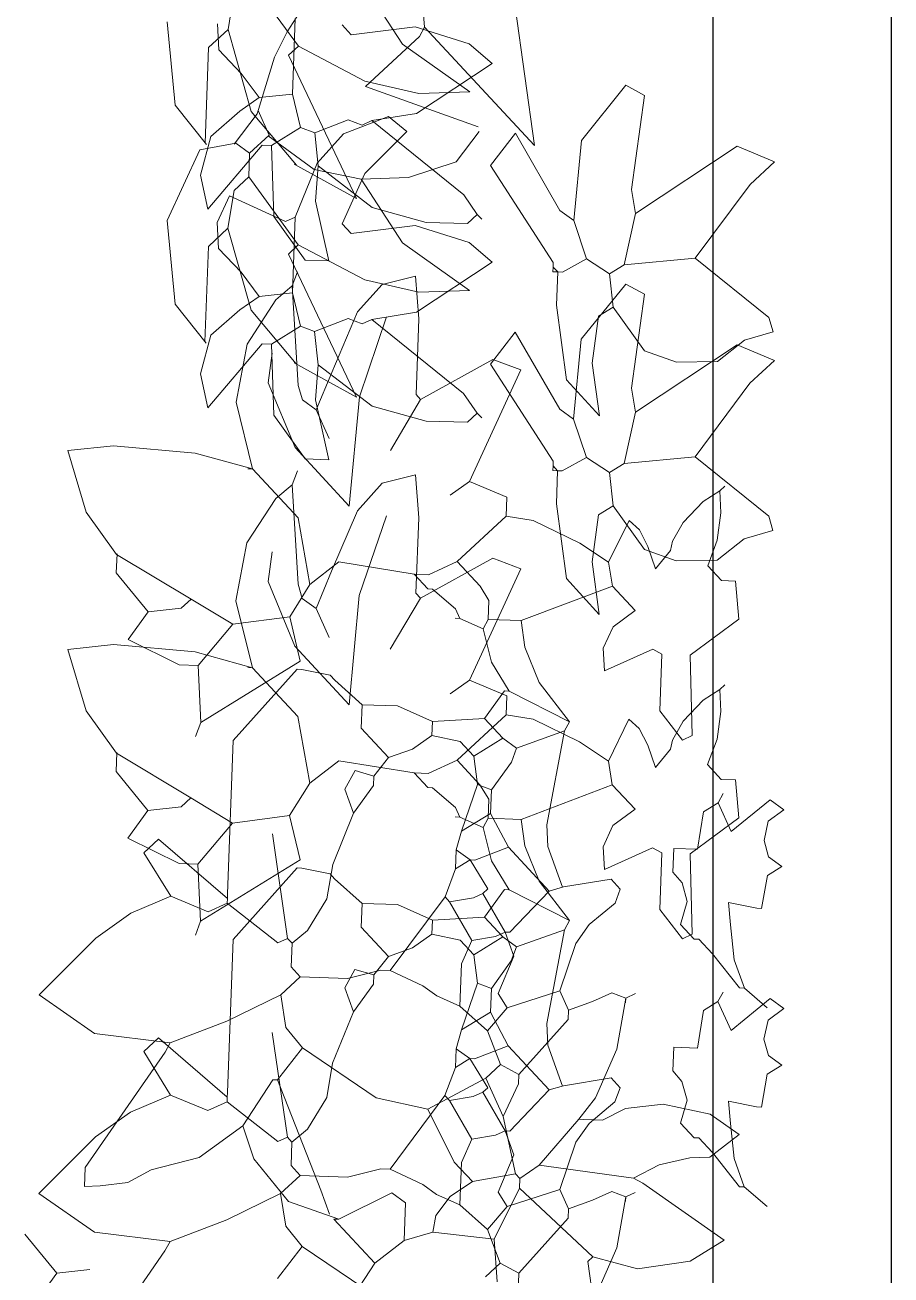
# Model space of a CAD drawing. Header units: millimetres. Extents: x 2667 to 2848, y -1 to 1765.
# Drawn here: x 2814.515 to 2815.001, y 1734.358 to 1735.06 of the extents above; entities that cross this region are included whole.
import ezdxf

# ---------------------------------------------------------------- set-up
doc = ezdxf.new("R2010")
doc.units = ezdxf.units.MM
doc.layers.add('PROIEZIONI', color=145, linetype='Continuous')
doc.layers.add('VERDE_giardino', color=74, linetype='Continuous', lineweight=9)

msp = doc.modelspace()

# ---------------------------------------------------------------- linework, layer by layer
at = {"layer": 'PROIEZIONI'}
for p, q in [((2814.90139, 1744.90356), (2814.90139, 1727.16743)), ((2815.00139, 1744.90356), (2815.00139, 1727.16743)), ((2814.90139, 1736.7425), (2814.90139, 1719.00637)), ((2815.00139, 1736.7425), (2815.00139, 1719.00637))]:
    msp.add_line(p, q, dxfattribs=at)
at = {"layer": 'VERDE_giardino'}
for p, q in [((2814.64108, 1735.08591), (2814.66888, 1735.04774)), ((2814.72725, 1735.04881), (2814.70411, 1735.08465)), ((2814.73784, 1735.08233), (2814.73962, 1735.05838)), ((2814.62942, 1735.05714), (2814.63284, 1735.07824)), ((2814.671, 1735.06884), (2814.66257, 1735.05588)), ((2814.80127, 1734.99207), (2814.79045, 1735.06979)), ((2814.59529, 1735.0614), (2814.5997, 1735.01457)), ((2814.6234, 1735.0603), (2814.62415, 1735.04565)), ((2814.66552, 1735.02084), (2814.66706, 1735.06324)), ((2814.69347, 1735.05963), (2814.69857, 1735.05413)), ((2814.61842, 1735.04693), (2814.62942, 1735.05714)), ((2814.64235, 1735.01107), (2814.62942, 1735.05714)), ((2814.66257, 1735.05588), (2814.65555, 1735.04166)), ((2814.73441, 1735.05869), (2814.69857, 1735.05413)), ((2814.70656, 1735.02508), (2814.73678, 1735.05317)), ((2814.76474, 1735.04907), (2814.73441, 1735.05869)), ((2814.73678, 1735.05317), (2814.73962, 1735.05838)), ((2814.73962, 1735.05838), (2814.80127, 1734.99207)), ((2814.61647, 1734.99341), (2814.61842, 1735.04693)), ((2814.62415, 1735.04565), (2814.63676, 1735.0325)), ((2814.66888, 1735.04774), (2814.66338, 1735.04263)), ((2814.66888, 1735.04774), (2814.70612, 1735.02819)), ((2814.76498, 1735.02216), (2814.72725, 1735.04881)), ((2814.7776, 1735.03799), (2814.76474, 1735.04907)), ((2814.65555, 1735.04166), (2814.64571, 1735.00985)), ((2814.66338, 1735.04263), (2814.70148, 1734.96234)), ((2814.63676, 1735.0325), (2814.64687, 1735.01887)), ((2814.73519, 1735.00992), (2814.7776, 1735.03798)), ((2814.70612, 1735.02819), (2814.73643, 1735.02125)), ((2814.76972, 1735.00242), (2814.70656, 1735.02508)), ((2814.82765, 1734.99484), (2814.85266, 1735.02578)), ((2814.85266, 1735.02578), (2814.86307, 1735.0201)), ((2814.64687, 1735.01887), (2814.63598, 1735.01131)), ((2814.64687, 1735.01887), (2814.66552, 1735.02084)), ((2814.66552, 1735.02084), (2814.67014, 1735.0021)), ((2814.73643, 1735.02125), (2814.76498, 1735.02216)), ((2814.86307, 1735.0201), (2814.85584, 1734.96728)), ((2814.5997, 1735.01457), (2814.61723, 1734.99254)), ((2814.63598, 1735.01131), (2814.61982, 1734.99706)), ((2814.66773, 1734.98097), (2814.64235, 1735.01107)), ((2814.64625, 1735.01159), (2814.65249, 1734.99786)), ((2814.64571, 1735.00985), (2814.63283, 1734.99277)), ((2814.678, 1734.99915), (2814.69684, 1735.00643)), ((2814.71949, 1735.00821), (2814.69411, 1734.99862)), ((2814.69684, 1735.00643), (2814.70469, 1735.00349)), ((2814.70469, 1735.00349), (2814.71009, 1735.00595)), ((2814.71009, 1735.00595), (2814.73519, 1735.00992)), ((2814.71009, 1735.00595), (2814.76165, 1734.96426)), ((2814.7298, 1734.99987), (2814.71949, 1735.00821)), ((2814.61982, 1734.99706), (2814.61393, 1734.97534)), ((2814.65249, 1734.99786), (2814.64151, 1734.98764)), ((2814.67776, 1734.97846), (2814.65189, 1734.99744)), ((2814.65386, 1734.99207), (2814.67014, 1735.0021)), ((2814.67014, 1735.0021), (2814.678, 1734.99915)), ((2814.678, 1734.99915), (2814.67997, 1734.98051)), ((2814.69411, 1734.99862), (2814.67946, 1734.98209)), ((2814.70606, 1734.97625), (2814.7298, 1734.99987)), ((2814.75738, 1734.98287), (2814.77022, 1734.9999)), ((2814.77672, 1734.98078), (2814.79064, 1734.99885)), ((2814.79064, 1734.99885), (2814.8156, 1734.95548)), ((2814.61357, 1734.98952), (2814.59524, 1734.94989)), ((2814.61357, 1734.98952), (2814.63375, 1734.99324)), ((2814.61805, 1734.95623), (2814.64855, 1734.99227)), ((2814.63375, 1734.99324), (2814.64151, 1734.98764)), ((2814.64855, 1734.99227), (2814.65386, 1734.99207)), ((2814.65386, 1734.99207), (2814.65505, 1734.95222)), ((2814.82336, 1734.94989), (2814.82765, 1734.99484)), ((2814.858, 1734.95393), (2814.91511, 1734.99166)), ((2814.91511, 1734.99166), (2814.93602, 1734.98293)), ((2814.64103, 1734.9744), (2814.64151, 1734.98764)), ((2814.67946, 1734.98209), (2814.66701, 1734.95174)), ((2814.73057, 1734.97412), (2814.75738, 1734.98287)), ((2814.92229, 1734.97017), (2814.93602, 1734.98293)), ((2814.61393, 1734.97534), (2814.61805, 1734.95623)), ((2814.66646, 1734.98149), (2814.70148, 1734.96234)), ((2814.70406, 1734.97315), (2814.67776, 1734.97846)), ((2814.67997, 1734.98051), (2814.6785, 1734.9608)), ((2814.67997, 1734.98051), (2814.71029, 1734.95721)), ((2814.69342, 1734.94812), (2814.70606, 1734.97625)), ((2814.77672, 1734.98078), (2814.81189, 1734.92643)), ((2814.63278, 1734.96674), (2814.64103, 1734.9744)), ((2814.64103, 1734.9744), (2814.66883, 1734.93623)), ((2814.70406, 1734.97315), (2814.73057, 1734.97412)), ((2814.7272, 1734.9373), (2814.70406, 1734.97315)), ((2814.89159, 1734.92882), (2814.92229, 1734.97017)), ((2814.6303, 1734.96369), (2814.62335, 1734.94879)), ((2814.62936, 1734.94563), (2814.63278, 1734.96674)), ((2814.6303, 1734.96369), (2814.66162, 1734.94928)), ((2814.76165, 1734.96426), (2814.76921, 1734.95337)), ((2814.85584, 1734.96728), (2814.858, 1734.95393)), ((2814.6785, 1734.9608), (2814.68599, 1734.92721)), ((2814.71029, 1734.95721), (2814.74062, 1734.94879)), ((2814.8156, 1734.95548), (2814.82336, 1734.94989)), ((2814.85164, 1734.92498), (2814.858, 1734.95393)), ((2814.59524, 1734.94989), (2814.59965, 1734.90306)), ((2814.62335, 1734.94879), (2814.6241, 1734.93414)), ((2814.65505, 1734.95222), (2814.67274, 1734.92769)), ((2814.66162, 1734.94928), (2814.66701, 1734.95174)), ((2814.66547, 1734.90933), (2814.66701, 1734.95174)), ((2814.69342, 1734.94812), (2814.69852, 1734.94263)), ((2814.73436, 1734.94719), (2814.69852, 1734.94263)), ((2814.76469, 1734.93756), (2814.73436, 1734.94719)), ((2814.74062, 1734.94879), (2814.76372, 1734.94826)), ((2814.76372, 1734.94826), (2814.76921, 1734.95337)), ((2814.76921, 1734.95337), (2814.77176, 1734.95063)), ((2814.82336, 1734.94989), (2814.83054, 1734.9284)), ((2814.61837, 1734.93542), (2814.62936, 1734.94563)), ((2814.6423, 1734.89956), (2814.62936, 1734.94563)), ((2814.61642, 1734.8819), (2814.61837, 1734.93542)), ((2814.6241, 1734.93414), (2814.6367, 1734.92099)), ((2814.66883, 1734.93623), (2814.66333, 1734.93112)), ((2814.66883, 1734.93623), (2814.70607, 1734.91668)), ((2814.76493, 1734.91065), (2814.7272, 1734.9373)), ((2814.77755, 1734.92648), (2814.76469, 1734.93756)), ((2814.66333, 1734.93112), (2814.70143, 1734.85083)), ((2814.67274, 1734.92769), (2814.68599, 1734.92721)), ((2814.73514, 1734.89841), (2814.77755, 1734.92648)), ((2814.81179, 1734.92377), (2814.81189, 1734.92643)), ((2814.817, 1734.92093), (2814.83054, 1734.9284)), ((2814.83054, 1734.9284), (2814.8435, 1734.91996)), ((2814.85164, 1734.92498), (2814.89159, 1734.92882)), ((2814.89159, 1734.92882), (2814.93284, 1734.89548)), ((2814.6367, 1734.92099), (2814.64682, 1734.90736)), ((2814.66545, 1734.91318), (2814.66839, 1734.92103)), ((2814.81169, 1734.92112), (2814.81179, 1734.92377)), ((2814.81169, 1734.92112), (2814.81435, 1734.92103)), ((2814.81179, 1734.92377), (2814.81435, 1734.92103)), ((2814.81435, 1734.92103), (2814.81367, 1734.90248)), ((2814.81435, 1734.92103), (2814.817, 1734.92093)), ((2814.8435, 1734.91996), (2814.85164, 1734.92498)), ((2814.8435, 1734.91996), (2814.84548, 1734.90132)), ((2814.65628, 1734.90548), (2814.66545, 1734.91318)), ((2814.66545, 1734.91318), (2814.66873, 1734.85733)), ((2814.70207, 1734.89858), (2814.7159, 1734.914)), ((2814.70607, 1734.91668), (2814.73638, 1734.90974)), ((2814.73465, 1734.91862), (2814.7159, 1734.914)), ((2814.73643, 1734.89467), (2814.73465, 1734.91862)), ((2814.8276, 1734.88334), (2814.85261, 1734.91427)), ((2814.85261, 1734.91427), (2814.86302, 1734.90859)), ((2814.64682, 1734.90736), (2814.63593, 1734.8998)), ((2814.64004, 1734.88048), (2814.65628, 1734.90548)), ((2814.64682, 1734.90736), (2814.66547, 1734.90933)), ((2814.66547, 1734.90933), (2814.67009, 1734.89059)), ((2814.73638, 1734.90974), (2814.76493, 1734.91065)), ((2814.86302, 1734.90859), (2814.85579, 1734.85577)), ((2814.59965, 1734.90306), (2814.61718, 1734.88103)), ((2814.63593, 1734.8998), (2814.61977, 1734.88556)), ((2814.66768, 1734.86947), (2814.6423, 1734.89956)), ((2814.68756, 1734.86461), (2814.70207, 1734.89858)), ((2814.71004, 1734.89444), (2814.73514, 1734.89841)), ((2814.81932, 1734.86054), (2814.81367, 1734.90248)), ((2814.83733, 1734.8963), (2814.84548, 1734.90132)), ((2814.84548, 1734.90132), (2814.86315, 1734.87679)), ((2814.67795, 1734.88765), (2814.69679, 1734.89492)), ((2814.69679, 1734.89492), (2814.70464, 1734.89198)), ((2814.71827, 1734.89578), (2814.70307, 1734.85099)), ((2814.70464, 1734.89198), (2814.71004, 1734.89444)), ((2814.71004, 1734.89444), (2814.7616, 1734.85275)), ((2814.73488, 1734.85227), (2814.73643, 1734.89467)), ((2814.83371, 1734.8699), (2814.83733, 1734.8963)), ((2814.93284, 1734.89548), (2814.93519, 1734.88743)), ((2814.61977, 1734.88556), (2814.61388, 1734.86384)), ((2814.6538, 1734.88057), (2814.67009, 1734.89059)), ((2814.67009, 1734.89059), (2814.67795, 1734.88765)), ((2814.67795, 1734.88765), (2814.67992, 1734.869)), ((2814.77667, 1734.86927), (2814.79059, 1734.88734)), ((2814.79059, 1734.88734), (2814.81555, 1734.84397)), ((2814.9191, 1734.88271), (2814.93519, 1734.88743)), ((2814.618, 1734.84472), (2814.6485, 1734.88076)), ((2814.63388, 1734.84799), (2814.64004, 1734.88048)), ((2814.6485, 1734.88076), (2814.6538, 1734.88057)), ((2814.6538, 1734.88057), (2814.655, 1734.84072)), ((2814.82331, 1734.83838), (2814.8276, 1734.88334)), ((2814.85795, 1734.84242), (2814.91506, 1734.88015)), ((2814.86315, 1734.87679), (2814.88097, 1734.87048)), ((2814.90396, 1734.87086), (2814.9191, 1734.88271)), ((2814.91506, 1734.88015), (2814.93597, 1734.87143)), ((2814.65189, 1734.85879), (2814.65419, 1734.87544)), ((2814.66641, 1734.86998), (2814.70143, 1734.85083)), ((2814.73743, 1734.84953), (2814.77806, 1734.87193)), ((2814.79376, 1734.86605), (2814.77806, 1734.87193)), ((2814.83371, 1734.8699), (2814.83774, 1734.84037)), ((2814.88097, 1734.87048), (2814.90396, 1734.87086)), ((2814.92224, 1734.85866), (2814.93597, 1734.87143)), ((2814.61388, 1734.86384), (2814.618, 1734.84472)), ((2814.67992, 1734.869), (2814.67845, 1734.8493)), ((2814.67884, 1734.8437), (2814.68756, 1734.86461)), ((2814.67992, 1734.869), (2814.71024, 1734.8457)), ((2814.76495, 1734.80341), (2814.79376, 1734.86605)), ((2814.77667, 1734.86927), (2814.81184, 1734.81492)), ((2814.66697, 1734.82261), (2814.65189, 1734.85879)), ((2814.66873, 1734.85733), (2814.67108, 1734.84929)), ((2814.83774, 1734.84037), (2814.81932, 1734.86054)), ((2814.85579, 1734.85577), (2814.85795, 1734.84242)), ((2814.89154, 1734.81732), (2814.92224, 1734.85866)), ((2814.67108, 1734.84929), (2814.67884, 1734.8437)), ((2814.67845, 1734.8493), (2814.68594, 1734.8157)), ((2814.70307, 1734.85099), (2814.69744, 1734.78965)), ((2814.73743, 1734.84953), (2814.72047, 1734.82095)), ((2814.73743, 1734.84953), (2814.73488, 1734.85227)), ((2814.7616, 1734.85275), (2814.76916, 1734.84187)), ((2814.63388, 1734.84799), (2814.64314, 1734.8105)), ((2814.67884, 1734.8437), (2814.68621, 1734.82751)), ((2814.71024, 1734.8457), (2814.74057, 1734.83728)), ((2814.76367, 1734.83676), (2814.76916, 1734.84187)), ((2814.76916, 1734.84187), (2814.77171, 1734.83912)), ((2814.81555, 1734.84397), (2814.82331, 1734.83838)), ((2814.85159, 1734.81347), (2814.85795, 1734.84242)), ((2814.655, 1734.84072), (2814.67269, 1734.81619)), ((2814.74057, 1734.83728), (2814.76367, 1734.83676)), ((2814.82331, 1734.83838), (2814.83049, 1734.81689)), ((2814.53957, 1734.82077), (2814.5652, 1734.82349)), ((2814.5498, 1734.78628), (2814.53957, 1734.82077)), ((2814.5652, 1734.82349), (2814.61101, 1734.81939)), ((2814.69744, 1734.78965), (2814.66697, 1734.82261)), ((2814.61101, 1734.81939), (2814.64314, 1734.8105)), ((2814.67269, 1734.81619), (2814.68594, 1734.8157)), ((2814.81174, 1734.81226), (2814.81184, 1734.81492)), ((2814.81695, 1734.80942), (2814.83049, 1734.81689)), ((2814.83049, 1734.81689), (2814.84345, 1734.80846)), ((2814.85159, 1734.81347), (2814.89154, 1734.81732)), ((2814.89154, 1734.81732), (2814.93279, 1734.78397)), ((2814.64314, 1734.8105), (2814.64048, 1734.81059)), ((2814.64314, 1734.8105), (2814.66867, 1734.78303)), ((2814.6654, 1734.80167), (2814.66834, 1734.80953)), ((2814.7346, 1734.80711), (2814.71585, 1734.80249)), ((2814.73638, 1734.78316), (2814.7346, 1734.80711)), ((2814.81164, 1734.80962), (2814.81174, 1734.81226)), ((2814.81164, 1734.80962), (2814.8143, 1734.80952)), ((2814.81174, 1734.81226), (2814.8143, 1734.80952)), ((2814.8143, 1734.80952), (2814.81362, 1734.79097)), ((2814.8143, 1734.80952), (2814.81695, 1734.80942)), ((2814.84345, 1734.80846), (2814.85159, 1734.81347)), ((2814.84345, 1734.80846), (2814.84542, 1734.78981)), ((2814.65622, 1734.79397), (2814.6654, 1734.80167)), ((2814.6654, 1734.80167), (2814.66868, 1734.74583)), ((2814.70202, 1734.78708), (2814.71585, 1734.80249)), ((2814.76495, 1734.80341), (2814.75406, 1734.79584)), ((2814.76495, 1734.80341), (2814.78586, 1734.79468)), ((2814.90541, 1734.79829), (2814.90815, 1734.80084)), ((2814.63999, 1734.76897), (2814.65622, 1734.79397)), ((2814.78586, 1734.79468), (2814.78548, 1734.78409)), ((2814.90541, 1734.79829), (2814.89599, 1734.79218)), ((2814.90597, 1734.78597), (2814.90541, 1734.79829)), ((2814.56681, 1734.7625), (2814.5498, 1734.78628)), ((2814.68751, 1734.7531), (2814.70202, 1734.78708)), ((2814.81927, 1734.74903), (2814.81362, 1734.79097)), ((2814.83728, 1734.7848), (2814.84542, 1734.78981)), ((2814.84542, 1734.78981), (2814.8631, 1734.76528)), ((2814.89599, 1734.79218), (2814.88483, 1734.7804)), ((2814.90387, 1734.77045), (2814.90597, 1734.78597)), ((2814.66867, 1734.78303), (2814.67527, 1734.74564)), ((2814.71822, 1734.78427), (2814.70302, 1734.73948)), ((2814.73483, 1734.74076), (2814.73638, 1734.78316)), ((2814.758, 1734.75854), (2814.78548, 1734.78409)), ((2814.80062, 1734.78152), (2814.78548, 1734.78409)), ((2814.82671, 1734.76887), (2814.80062, 1734.78152)), ((2814.83366, 1734.75839), (2814.83728, 1734.7848)), ((2814.84291, 1734.75811), (2814.85438, 1734.78158)), ((2814.86018, 1734.77643), (2814.85438, 1734.78158)), ((2814.88483, 1734.7804), (2814.87883, 1734.7699)), ((2814.93279, 1734.78397), (2814.93514, 1734.77592)), ((2814.86494, 1734.76699), (2814.86018, 1734.77643)), ((2814.91905, 1734.77121), (2814.93514, 1734.77592)), ((2814.63383, 1734.73648), (2814.63999, 1734.76897)), ((2814.84291, 1734.75811), (2814.82671, 1734.76887)), ((2814.8631, 1734.76528), (2814.88092, 1734.75897)), ((2814.86931, 1734.75449), (2814.86494, 1734.76699)), ((2814.87765, 1734.76481), (2814.86931, 1734.75449)), ((2814.87883, 1734.7699), (2814.87765, 1734.76481)), ((2814.89856, 1734.75608), (2814.90387, 1734.77045)), ((2814.90391, 1734.75935), (2814.91905, 1734.77121)), ((2814.5667, 1734.75225), (2814.56709, 1734.76285)), ((2814.60863, 1734.73745), (2814.56681, 1734.7625)), ((2814.65184, 1734.74728), (2814.65414, 1734.76393)), ((2814.67527, 1734.74564), (2814.69165, 1734.75831)), ((2814.73386, 1734.75146), (2814.69165, 1734.75831)), ((2814.73738, 1734.73802), (2814.77801, 1734.76042)), ((2814.74181, 1734.75117), (2814.758, 1734.75854)), ((2814.758, 1734.75854), (2814.77077, 1734.74482)), ((2814.79371, 1734.75454), (2814.77801, 1734.76042)), ((2814.83366, 1734.75839), (2814.83769, 1734.72886)), ((2814.84291, 1734.75811), (2814.84507, 1734.74476)), ((2814.88092, 1734.75897), (2814.90391, 1734.75935)), ((2814.58449, 1734.73037), (2814.5667, 1734.75225)), ((2814.67879, 1734.73219), (2814.68751, 1734.7531)), ((2814.73386, 1734.75146), (2814.74152, 1734.74322)), ((2814.73386, 1734.75146), (2814.74181, 1734.75117)), ((2814.7649, 1734.6919), (2814.79371, 1734.75454)), ((2814.90622, 1734.74784), (2814.89856, 1734.75608)), ((2814.66692, 1734.7111), (2814.65184, 1734.74728)), ((2814.67527, 1734.74564), (2814.66399, 1734.72747)), ((2814.66868, 1734.74583), (2814.67103, 1734.73778)), ((2814.77077, 1734.74482), (2814.77579, 1734.73667)), ((2814.79395, 1734.72539), (2814.84507, 1734.74476)), ((2814.83769, 1734.72886), (2814.81927, 1734.74903)), ((2814.84507, 1734.74476), (2814.85784, 1734.73102)), ((2814.91417, 1734.74755), (2814.90622, 1734.74784)), ((2814.91417, 1734.74755), (2814.91605, 1734.72625)), ((2814.60313, 1734.73234), (2814.60863, 1734.73745)), ((2814.60863, 1734.73745), (2814.632, 1734.72333)), ((2814.63383, 1734.73648), (2814.64309, 1734.69899)), ((2814.67103, 1734.73778), (2814.67879, 1734.73219)), ((2814.70302, 1734.73948), (2814.69739, 1734.67814)), ((2814.73738, 1734.73802), (2814.72042, 1734.70944)), ((2814.73738, 1734.73802), (2814.73483, 1734.74076)), ((2814.74152, 1734.74322), (2814.74418, 1734.74313)), ((2814.74418, 1734.74313), (2814.75704, 1734.73205)), ((2814.77579, 1734.73667), (2814.7754, 1734.72607)), ((2814.58449, 1734.73037), (2814.5733, 1734.71486)), ((2814.58449, 1734.73037), (2814.60313, 1734.73234)), ((2814.67879, 1734.73219), (2814.68616, 1734.716)), ((2814.75704, 1734.73205), (2814.7595, 1734.72665)), ((2814.85784, 1734.73102), (2814.84542, 1734.72189)), ((2814.61257, 1734.70015), (2814.632, 1734.72333)), ((2814.632, 1734.72333), (2814.66399, 1734.72747)), ((2814.66399, 1734.72747), (2814.66982, 1734.70257)), ((2814.75684, 1734.72674), (2814.7595, 1734.72665)), ((2814.7595, 1734.72665), (2814.77255, 1734.72087)), ((2814.77255, 1734.72087), (2814.7754, 1734.72607)), ((2814.7754, 1734.72607), (2814.79395, 1734.72539)), ((2814.79599, 1734.71053), (2814.79395, 1734.72539)), ((2814.91605, 1734.72625), (2814.88878, 1734.70601)), ((2814.77255, 1734.72087), (2814.77718, 1734.70212)), ((2814.84542, 1734.72189), (2814.83988, 1734.7099)), ((2814.53952, 1734.70926), (2814.56515, 1734.71198)), ((2814.54975, 1734.67477), (2814.53952, 1734.70926)), ((2814.56515, 1734.71198), (2814.61096, 1734.70788)), ((2814.5733, 1734.71486), (2814.60197, 1734.70054)), ((2814.69739, 1734.67814), (2814.66692, 1734.7111)), ((2814.80395, 1734.69074), (2814.79599, 1734.71053)), ((2814.83988, 1734.7099), (2814.84069, 1734.69715)), ((2814.84069, 1734.69715), (2814.86767, 1734.70944)), ((2814.86767, 1734.70944), (2814.87288, 1734.70659)), ((2814.61096, 1734.70788), (2814.64309, 1734.69899)), ((2814.61407, 1734.66825), (2814.66982, 1734.70257)), ((2814.77718, 1734.70212), (2814.7872, 1734.68583)), ((2814.87288, 1734.70659), (2814.87172, 1734.67479)), ((2814.88878, 1734.70601), (2814.88978, 1734.66087)), ((2814.60197, 1734.70054), (2814.61257, 1734.70015)), ((2814.61257, 1734.70015), (2814.61407, 1734.66825)), ((2814.66823, 1734.69813), (2814.63227, 1734.65804)), ((2814.64309, 1734.69899), (2814.64043, 1734.69909)), ((2814.64309, 1734.69899), (2814.66862, 1734.67153)), ((2814.67088, 1734.69803), (2814.66823, 1734.69813)), ((2814.67088, 1734.69803), (2814.68669, 1734.6948)), ((2814.68669, 1734.6948), (2814.68924, 1734.69206)), ((2814.68924, 1734.69206), (2814.70466, 1734.67823)), ((2814.7649, 1734.6919), (2814.75401, 1734.68434)), ((2814.7649, 1734.6919), (2814.78581, 1734.68318)), ((2814.82108, 1734.66867), (2814.80395, 1734.69074)), ((2814.90536, 1734.68678), (2814.9081, 1734.68933)), ((2814.77337, 1734.67041), (2814.78455, 1734.68593)), ((2814.78455, 1734.68593), (2814.7872, 1734.68583)), ((2814.78581, 1734.68318), (2814.78542, 1734.67258)), ((2814.7872, 1734.68583), (2814.82108, 1734.66867)), ((2814.89594, 1734.68068), (2814.88478, 1734.6689)), ((2814.90536, 1734.68678), (2814.89594, 1734.68068)), ((2814.90592, 1734.67446), (2814.90536, 1734.68678)), ((2814.56676, 1734.651), (2814.54975, 1734.67477)), ((2814.70466, 1734.67823), (2814.70417, 1734.66497)), ((2814.70466, 1734.67823), (2814.72457, 1734.67754)), ((2814.72457, 1734.67754), (2814.74412, 1734.66883)), ((2814.87172, 1734.67479), (2814.88439, 1734.6584)), ((2814.90382, 1734.65894), (2814.90592, 1734.67446)), ((2814.61407, 1734.66825), (2814.61112, 1734.6604)), ((2814.66862, 1734.67153), (2814.67522, 1734.63413)), ((2814.74383, 1734.66088), (2814.74412, 1734.66883)), ((2814.74412, 1734.66883), (2814.77337, 1734.67041)), ((2814.75795, 1734.64704), (2814.78542, 1734.67258)), ((2814.77337, 1734.67041), (2814.78358, 1734.65943)), ((2814.80056, 1734.67002), (2814.78542, 1734.67258)), ((2814.82666, 1734.65737), (2814.80056, 1734.67002)), ((2814.81823, 1734.66347), (2814.82108, 1734.66867)), ((2814.84286, 1734.6466), (2814.85432, 1734.67007)), ((2814.86013, 1734.66492), (2814.85432, 1734.67007)), ((2814.88478, 1734.6689), (2814.87878, 1734.65839)), ((2814.70417, 1734.66497), (2814.7195, 1734.64849)), ((2814.73294, 1734.65331), (2814.74383, 1734.66088)), ((2814.74383, 1734.66088), (2814.75964, 1734.65765)), ((2814.7673, 1734.64941), (2814.78358, 1734.65943)), ((2814.78358, 1734.65943), (2814.79134, 1734.65383)), ((2814.79134, 1734.65383), (2814.81823, 1734.66347)), ((2814.81823, 1734.66347), (2814.80835, 1734.61076)), ((2814.86489, 1734.65549), (2814.86013, 1734.66492)), ((2814.88439, 1734.6584), (2814.88978, 1734.66087)), ((2814.63227, 1734.65804), (2814.62914, 1734.57217)), ((2814.7195, 1734.64849), (2814.73294, 1734.65331)), ((2814.75964, 1734.65765), (2814.7673, 1734.64941)), ((2814.7884, 1734.64598), (2814.79134, 1734.65383)), ((2814.84286, 1734.6466), (2814.82666, 1734.65737)), ((2814.86926, 1734.64298), (2814.86489, 1734.65549)), ((2814.8776, 1734.6533), (2814.86926, 1734.64298)), ((2814.87878, 1734.65839), (2814.8776, 1734.6533)), ((2814.89851, 1734.64457), (2814.90382, 1734.65894)), ((2814.56665, 1734.64074), (2814.56704, 1734.65134)), ((2814.60858, 1734.62595), (2814.56676, 1734.651)), ((2814.67522, 1734.63413), (2814.6916, 1734.6468)), ((2814.73381, 1734.63996), (2814.6916, 1734.6468)), ((2814.71116, 1734.63818), (2814.7195, 1734.64849)), ((2814.74176, 1734.63967), (2814.75795, 1734.64704)), ((2814.75795, 1734.64704), (2814.77072, 1734.63331)), ((2814.7673, 1734.64941), (2814.76936, 1734.63341)), ((2814.77722, 1734.63047), (2814.7884, 1734.64598)), ((2814.84286, 1734.6466), (2814.84502, 1734.63325)), ((2814.58444, 1734.61886), (2814.56665, 1734.64074)), ((2814.69497, 1734.63081), (2814.70066, 1734.64122)), ((2814.70066, 1734.64122), (2814.71116, 1734.63818)), ((2814.73381, 1734.63996), (2814.74147, 1734.63172)), ((2814.73381, 1734.63996), (2814.74176, 1734.63967)), ((2814.90617, 1734.63633), (2814.89851, 1734.64457)), ((2814.67522, 1734.63413), (2814.66394, 1734.61597)), ((2814.69979, 1734.61736), (2814.71097, 1734.63288)), ((2814.71097, 1734.63288), (2814.71116, 1734.63818)), ((2814.74147, 1734.63172), (2814.74413, 1734.63162)), ((2814.74413, 1734.63162), (2814.75699, 1734.62054)), ((2814.76045, 1734.60719), (2814.76936, 1734.63341)), ((2814.76936, 1734.63341), (2814.77722, 1734.63047)), ((2814.77072, 1734.63331), (2814.77574, 1734.62517)), ((2814.7939, 1734.61388), (2814.84502, 1734.63325)), ((2814.84502, 1734.63325), (2814.85779, 1734.61952)), ((2814.91412, 1734.63604), (2814.90617, 1734.63633)), ((2814.91412, 1734.63604), (2814.916, 1734.61474)), ((2814.60308, 1734.62084), (2814.60858, 1734.62595)), ((2814.60858, 1734.62595), (2814.63195, 1734.61182)), ((2814.69979, 1734.61736), (2814.69497, 1734.63081)), ((2814.77574, 1734.62517), (2814.77535, 1734.61456)), ((2814.77674, 1734.61722), (2814.77722, 1734.63047)), ((2814.90718, 1734.62839), (2814.90433, 1734.62318)), ((2814.9117, 1734.60699), (2814.93358, 1734.62477)), ((2814.93358, 1734.62477), (2814.94134, 1734.61918)), ((2814.58444, 1734.61886), (2814.57325, 1734.60335)), ((2814.58444, 1734.61886), (2814.60308, 1734.62084)), ((2814.68812, 1734.5886), (2814.69979, 1734.61736)), ((2814.75699, 1734.62054), (2814.75945, 1734.61514)), ((2814.76045, 1734.60719), (2814.77674, 1734.61722)), ((2814.77674, 1734.61722), (2814.78667, 1734.59828)), ((2814.85779, 1734.61952), (2814.84537, 1734.61038)), ((2814.89277, 1734.59707), (2814.89619, 1734.61817)), ((2814.89619, 1734.61817), (2814.90433, 1734.62318)), ((2814.90433, 1734.62318), (2814.9117, 1734.60699)), ((2814.93244, 1734.61279), (2814.94134, 1734.61918)), ((2814.61252, 1734.58865), (2814.63195, 1734.61182)), ((2814.63195, 1734.61182), (2814.66394, 1734.61597)), ((2814.66394, 1734.61597), (2814.66977, 1734.59107)), ((2814.75679, 1734.61524), (2814.75945, 1734.61514)), ((2814.75945, 1734.61514), (2814.7725, 1734.60936)), ((2814.7725, 1734.60936), (2814.77535, 1734.61456)), ((2814.77535, 1734.61456), (2814.7939, 1734.61388)), ((2814.79594, 1734.59902), (2814.7939, 1734.61388)), ((2814.80835, 1734.61076), (2814.80892, 1734.5987)), ((2814.84537, 1734.61038), (2814.83983, 1734.59839)), ((2814.916, 1734.61474), (2814.88873, 1734.59451)), ((2814.93015, 1734.60199), (2814.93244, 1734.61279)), ((2814.57325, 1734.60335), (2814.60192, 1734.58903)), ((2814.66272, 1734.54706), (2814.65425, 1734.60576)), ((2814.75741, 1734.59669), (2814.76045, 1734.60719)), ((2814.7725, 1734.60936), (2814.77713, 1734.59061)), ((2814.58221, 1734.59511), (2814.59045, 1734.60277)), ((2814.59045, 1734.60277), (2814.62904, 1734.56952)), ((2814.75703, 1734.58609), (2814.75741, 1734.59669)), ((2814.75741, 1734.59669), (2814.76517, 1734.5911)), ((2814.76782, 1734.591), (2814.78667, 1734.59828)), ((2814.78667, 1734.59828), (2814.80965, 1734.57356)), ((2814.8039, 1734.57923), (2814.79594, 1734.59902)), ((2814.80892, 1734.5987), (2814.81711, 1734.57574)), ((2814.83983, 1734.59839), (2814.84064, 1734.58565)), ((2814.84064, 1734.58565), (2814.86762, 1734.59793)), ((2814.86762, 1734.59793), (2814.87283, 1734.59508)), ((2814.87903, 1734.5843), (2814.87951, 1734.59755)), ((2814.87951, 1734.59755), (2814.89277, 1734.59707)), ((2814.93266, 1734.59283), (2814.93015, 1734.60199)), ((2814.59724, 1734.57068), (2814.58221, 1734.59511)), ((2814.61402, 1734.55675), (2814.66977, 1734.59107)), ((2814.75703, 1734.58609), (2814.76517, 1734.5911)), ((2814.76517, 1734.5911), (2814.77519, 1734.57481)), ((2814.76517, 1734.5911), (2814.76782, 1734.591)), ((2814.77713, 1734.59061), (2814.78715, 1734.57432)), ((2814.87283, 1734.59508), (2814.87167, 1734.56328)), ((2814.88873, 1734.59451), (2814.88973, 1734.54936)), ((2814.94018, 1734.58738), (2814.93266, 1734.59283)), ((2814.60192, 1734.58903), (2814.61252, 1734.58865)), ((2814.61252, 1734.58865), (2814.61402, 1734.55675)), ((2814.66818, 1734.58662), (2814.63222, 1734.54653)), ((2814.67083, 1734.58652), (2814.66818, 1734.58662)), ((2814.67083, 1734.58652), (2814.68664, 1734.5833)), ((2814.68812, 1734.5886), (2814.68488, 1734.56932)), ((2814.68664, 1734.5833), (2814.68919, 1734.58055)), ((2814.75115, 1734.57038), (2814.75703, 1734.58609)), ((2814.88416, 1734.57828), (2814.87903, 1734.5843)), ((2814.92872, 1734.56391), (2814.93204, 1734.58237)), ((2814.93204, 1734.58237), (2814.94018, 1734.58738)), ((2814.68919, 1734.58055), (2814.70461, 1734.56672)), ((2814.82103, 1734.55717), (2814.8039, 1734.57923)), ((2814.80965, 1734.57356), (2814.8177, 1734.57592)), ((2814.8177, 1734.57592), (2814.84439, 1734.58025)), ((2814.84439, 1734.58025), (2814.8495, 1734.57476)), ((2814.8871, 1734.56775), (2814.88416, 1734.57828)), ((2814.57479, 1734.56114), (2814.59724, 1734.57068)), ((2814.59724, 1734.57068), (2814.61816, 1734.56196)), ((2814.62895, 1734.56688), (2814.62904, 1734.56952)), ((2814.62904, 1734.56952), (2814.62914, 1734.57217)), ((2814.68488, 1734.56932), (2814.67401, 1734.55143)), ((2814.72045, 1734.52904), (2814.75115, 1734.57038)), ((2814.75115, 1734.57038), (2814.7537, 1734.56763)), ((2814.7537, 1734.56763), (2814.76705, 1734.56981)), ((2814.76705, 1734.56981), (2814.77245, 1734.57226)), ((2814.77519, 1734.57481), (2814.77245, 1734.57226)), ((2814.77245, 1734.57226), (2814.78493, 1734.55057)), ((2814.77332, 1734.5589), (2814.7845, 1734.57442)), ((2814.7845, 1734.57442), (2814.78715, 1734.57432)), ((2814.78715, 1734.57432), (2814.82103, 1734.55717)), ((2814.78758, 1734.55048), (2814.80965, 1734.57356)), ((2814.8495, 1734.57476), (2814.84655, 1734.56691)), ((2814.55513, 1734.54723), (2814.57479, 1734.56114)), ((2814.61816, 1734.56196), (2814.62895, 1734.56688)), ((2814.62895, 1734.56688), (2814.65733, 1734.54461)), ((2814.70461, 1734.56672), (2814.70412, 1734.55346)), ((2814.70461, 1734.56672), (2814.72452, 1734.56604)), ((2814.72452, 1734.56604), (2814.74407, 1734.55732)), ((2814.7537, 1734.56763), (2814.76618, 1734.54595)), ((2814.84655, 1734.56691), (2814.83202, 1734.55479)), ((2814.87167, 1734.56328), (2814.88434, 1734.5469)), ((2814.88327, 1734.55495), (2814.8871, 1734.56775)), ((2814.91026, 1734.56724), (2814.92606, 1734.56401)), ((2814.91132, 1734.55462), (2814.91026, 1734.56724)), ((2814.92606, 1734.56401), (2814.92872, 1734.56391)), ((2814.61402, 1734.55675), (2814.61107, 1734.54889)), ((2814.74378, 1734.54937), (2814.74407, 1734.55732)), ((2814.74407, 1734.55732), (2814.77332, 1734.5589)), ((2814.77332, 1734.5589), (2814.78353, 1734.54792)), ((2814.81818, 1734.55197), (2814.82103, 1734.55717)), ((2814.83202, 1734.55479), (2814.82451, 1734.54419)), ((2814.88838, 1734.54946), (2814.88327, 1734.55495)), ((2814.91346, 1734.53505), (2814.91132, 1734.55462)), ((2814.52334, 1734.51549), (2814.55513, 1734.54723)), ((2814.65733, 1734.54461), (2814.66272, 1734.54706)), ((2814.66272, 1734.54706), (2814.66528, 1734.54432)), ((2814.67401, 1734.55143), (2814.66528, 1734.54432)), ((2814.70412, 1734.55346), (2814.71945, 1734.53698)), ((2814.73289, 1734.5418), (2814.74378, 1734.54937)), ((2814.74378, 1734.54937), (2814.75958, 1734.54614)), ((2814.76618, 1734.54595), (2814.77953, 1734.54812)), ((2814.76725, 1734.5379), (2814.78353, 1734.54792)), ((2814.77953, 1734.54812), (2814.78493, 1734.55057)), ((2814.78353, 1734.54792), (2814.79129, 1734.54233)), ((2814.78493, 1734.55057), (2814.78974, 1734.53713)), ((2814.78493, 1734.55057), (2814.78758, 1734.55048)), ((2814.79129, 1734.54233), (2814.81818, 1734.55197)), ((2814.81818, 1734.55197), (2814.80829, 1734.49925)), ((2814.88434, 1734.5469), (2814.88973, 1734.54936)), ((2814.88838, 1734.54946), (2814.89093, 1734.54671)), ((2814.63222, 1734.54653), (2814.62909, 1734.46066)), ((2814.66528, 1734.54432), (2814.6648, 1734.53107)), ((2814.71945, 1734.53698), (2814.73289, 1734.5418)), ((2814.75958, 1734.54614), (2814.76725, 1734.5379)), ((2814.7604, 1734.53289), (2814.76618, 1734.54595)), ((2814.78835, 1734.53447), (2814.79129, 1734.54233)), ((2814.82451, 1734.54419), (2814.81557, 1734.51761)), ((2814.89093, 1734.54671), (2814.89358, 1734.54661)), ((2814.89358, 1734.54661), (2814.90124, 1734.53837)), ((2814.71111, 1734.52668), (2814.71945, 1734.53698)), ((2814.76725, 1734.5379), (2814.76931, 1734.5219)), ((2814.77717, 1734.51896), (2814.78835, 1734.53447)), ((2814.78974, 1734.53713), (2814.78102, 1734.51622)), ((2814.90124, 1734.53837), (2814.91647, 1734.51924)), ((2814.91912, 1734.51915), (2814.91346, 1734.53505)), ((2814.6648, 1734.53107), (2814.6699, 1734.52558)), ((2814.69492, 1734.5193), (2814.70061, 1734.52971)), ((2814.69641, 1734.52461), (2814.71515, 1734.52923)), ((2814.70061, 1734.52971), (2814.71111, 1734.52668)), ((2814.71092, 1734.52137), (2814.71111, 1734.52668)), ((2814.71515, 1734.52923), (2814.72045, 1734.52904)), ((2814.72045, 1734.52904), (2814.73871, 1734.52041)), ((2814.75953, 1734.50904), (2814.7604, 1734.53289)), ((2814.65892, 1734.51536), (2814.6699, 1734.52558)), ((2814.6699, 1734.52558), (2814.69641, 1734.52461)), ((2814.69974, 1734.50586), (2814.69492, 1734.5193)), ((2814.69974, 1734.50586), (2814.71092, 1734.52137)), ((2814.73871, 1734.52041), (2814.74647, 1734.51483)), ((2814.7604, 1734.49569), (2814.76931, 1734.5219)), ((2814.76931, 1734.5219), (2814.77717, 1734.51896)), ((2814.91647, 1734.51924), (2814.91912, 1734.51915)), ((2814.91912, 1734.51915), (2814.93198, 1734.50807)), ((2814.55446, 1734.49364), (2814.52334, 1734.51549)), ((2814.65892, 1734.51536), (2814.62876, 1734.50068)), ((2814.66182, 1734.49704), (2814.65892, 1734.51536)), ((2814.74647, 1734.51483), (2814.75953, 1734.50904)), ((2814.77669, 1734.50571), (2814.77717, 1734.51896)), ((2814.78102, 1734.51622), (2814.78603, 1734.50807)), ((2814.78603, 1734.50807), (2814.81557, 1734.51761)), ((2814.81557, 1734.51761), (2814.82048, 1734.50682)), ((2814.83393, 1734.51164), (2814.84472, 1734.51655)), ((2814.84472, 1734.51655), (2814.85257, 1734.51361)), ((2814.84751, 1734.48487), (2814.85257, 1734.51361)), ((2814.85248, 1734.51096), (2814.85257, 1734.51361)), ((2814.85257, 1734.51361), (2814.85797, 1734.51607)), ((2814.90713, 1734.51688), (2814.90428, 1734.51168)), ((2814.91165, 1734.49548), (2814.93353, 1734.51326)), ((2814.93353, 1734.51326), (2814.94129, 1734.50768)), ((2814.68807, 1734.4771), (2814.69974, 1734.50586)), ((2814.75953, 1734.50904), (2814.77495, 1734.49521)), ((2814.7604, 1734.49569), (2814.77669, 1734.50571)), ((2814.77495, 1734.49521), (2814.78603, 1734.50807)), ((2814.77669, 1734.50571), (2814.78662, 1734.48677)), ((2814.82029, 1734.50152), (2814.82048, 1734.50682)), ((2814.82048, 1734.50682), (2814.83393, 1734.51164)), ((2814.89272, 1734.48556), (2814.89614, 1734.50666)), ((2814.89614, 1734.50666), (2814.90428, 1734.51168)), ((2814.90428, 1734.51168), (2814.91165, 1734.49548)), ((2814.93239, 1734.50128), (2814.94129, 1734.50768)), ((2814.62876, 1734.50068), (2814.5969, 1734.48843)), ((2814.79263, 1734.47068), (2814.82029, 1734.50152)), ((2814.80829, 1734.49925), (2814.80887, 1734.48719)), ((2814.93009, 1734.49048), (2814.93239, 1734.50128)), ((2814.5969, 1734.48843), (2814.55446, 1734.49364)), ((2814.58216, 1734.48361), (2814.5904, 1734.49127)), ((2814.5904, 1734.49127), (2814.62899, 1734.45802)), ((2814.66267, 1734.43556), (2814.6542, 1734.49425)), ((2814.67111, 1734.48573), (2814.66182, 1734.49704)), ((2814.75736, 1734.48518), (2814.7604, 1734.49569)), ((2814.77495, 1734.49521), (2814.78222, 1734.47637)), ((2814.59406, 1734.48323), (2814.5969, 1734.48843)), ((2814.65718, 1734.46765), (2814.67111, 1734.48573)), ((2814.67111, 1734.48573), (2814.71254, 1734.45768)), ((2814.75698, 1734.47459), (2814.75736, 1734.48518)), ((2814.75736, 1734.48518), (2814.76512, 1734.47959)), ((2814.76777, 1734.47949), (2814.78662, 1734.48677)), ((2814.78662, 1734.48677), (2814.8096, 1734.46205)), ((2814.80887, 1734.48719), (2814.81706, 1734.46423)), ((2814.8356, 1734.45765), (2814.84751, 1734.48487)), ((2814.87898, 1734.47279), (2814.87946, 1734.48604)), ((2814.87946, 1734.48604), (2814.89272, 1734.48556)), ((2814.93261, 1734.48133), (2814.93009, 1734.49048)), ((2814.54924, 1734.41852), (2814.59406, 1734.48323)), ((2814.59719, 1734.45918), (2814.58216, 1734.48361)), ((2814.68807, 1734.4771), (2814.68483, 1734.45781)), ((2814.75698, 1734.47459), (2814.76512, 1734.47959)), ((2814.76512, 1734.47959), (2814.77514, 1734.4633)), ((2814.76512, 1734.47959), (2814.76777, 1734.47949)), ((2814.94013, 1734.47587), (2814.93261, 1734.48133)), ((2814.7511, 1734.45888), (2814.75698, 1734.47459)), ((2814.77398, 1734.46871), (2814.78222, 1734.47637)), ((2814.78222, 1734.47637), (2814.79263, 1734.47068)), ((2814.79244, 1734.46538), (2814.79263, 1734.47068)), ((2814.88411, 1734.46677), (2814.87898, 1734.47279)), ((2814.92866, 1734.45241), (2814.93199, 1734.47086)), ((2814.93199, 1734.47086), (2814.94013, 1734.47587)), ((2814.63766, 1734.44183), (2814.65453, 1734.46775)), ((2814.65453, 1734.46775), (2814.65718, 1734.46765)), ((2814.65718, 1734.46765), (2814.68146, 1734.40574)), ((2814.7415, 1734.45132), (2814.77398, 1734.46871)), ((2814.77514, 1734.4633), (2814.7724, 1734.46075)), ((2814.77398, 1734.46871), (2814.78381, 1734.44712)), ((2814.78381, 1734.44712), (2814.79244, 1734.46538)), ((2814.8096, 1734.46205), (2814.81765, 1734.46441)), ((2814.81765, 1734.46441), (2814.84434, 1734.46874)), ((2814.84434, 1734.46874), (2814.84945, 1734.46325)), ((2814.84945, 1734.46325), (2814.8465, 1734.4554)), ((2814.88705, 1734.45624), (2814.88411, 1734.46677)), ((2814.57474, 1734.44963), (2814.59719, 1734.45918)), ((2814.59719, 1734.45918), (2814.61811, 1734.45045)), ((2814.6289, 1734.45537), (2814.62899, 1734.45802)), ((2814.62899, 1734.45802), (2814.62909, 1734.46066)), ((2814.68483, 1734.45781), (2814.67396, 1734.43993)), ((2814.71254, 1734.45768), (2814.7415, 1734.45132)), ((2814.7204, 1734.41753), (2814.7511, 1734.45888)), ((2814.7511, 1734.45888), (2814.75365, 1734.45613)), ((2814.75365, 1734.45613), (2814.767, 1734.4583)), ((2814.75365, 1734.45613), (2814.76613, 1734.43445)), ((2814.767, 1734.4583), (2814.7724, 1734.46075)), ((2814.7724, 1734.46075), (2814.78488, 1734.43907)), ((2814.78752, 1734.43897), (2814.8096, 1734.46205)), ((2814.82621, 1734.44557), (2814.8356, 1734.45765)), ((2814.88322, 1734.44344), (2814.88705, 1734.45624)), ((2814.55508, 1734.43573), (2814.57474, 1734.44963)), ((2814.61811, 1734.45045), (2814.6289, 1734.45537)), ((2814.6289, 1734.45537), (2814.65728, 1734.4331)), ((2814.7415, 1734.45132), (2814.75634, 1734.42158)), ((2814.8465, 1734.4554), (2814.83197, 1734.44329)), ((2814.85248, 1734.45159), (2814.83946, 1734.44509)), ((2814.87346, 1734.454), (2814.85248, 1734.45159)), ((2814.89986, 1734.44851), (2814.87346, 1734.454)), ((2814.9102, 1734.45573), (2814.92601, 1734.4525)), ((2814.91127, 1734.44312), (2814.9102, 1734.45573)), ((2814.92601, 1734.4525), (2814.92866, 1734.45241)), ((2814.61314, 1734.42415), (2814.63766, 1734.44183)), ((2814.64381, 1734.42336), (2814.63766, 1734.44183)), ((2814.78381, 1734.44712), (2814.7906, 1734.41502)), ((2814.80405, 1734.41985), (2814.82621, 1734.44557)), ((2814.83197, 1734.44329), (2814.82445, 1734.43268)), ((2814.82621, 1734.44557), (2814.82887, 1734.44548)), ((2814.83946, 1734.44509), (2814.82887, 1734.44548)), ((2814.88833, 1734.43795), (2814.88322, 1734.44344)), ((2814.91613, 1734.43699), (2814.89986, 1734.44851)), ((2814.91341, 1734.42355), (2814.91127, 1734.44312)), ((2814.52329, 1734.40398), (2814.55508, 1734.43573)), ((2814.65728, 1734.4331), (2814.66267, 1734.43556)), ((2814.66267, 1734.43556), (2814.66523, 1734.43281)), ((2814.67396, 1734.43993), (2814.66523, 1734.43281)), ((2814.76613, 1734.43445), (2814.77948, 1734.43661)), ((2814.77948, 1734.43661), (2814.78488, 1734.43907)), ((2814.78488, 1734.43907), (2814.78969, 1734.42563)), ((2814.78488, 1734.43907), (2814.78752, 1734.43897)), ((2814.88833, 1734.43795), (2814.89088, 1734.4352)), ((2814.89088, 1734.4352), (2814.89353, 1734.43511)), ((2814.89353, 1734.43511), (2814.90119, 1734.42687)), ((2814.91613, 1734.43699), (2814.89975, 1734.42432)), ((2814.66523, 1734.43281), (2814.66475, 1734.41956)), ((2814.76035, 1734.42139), (2814.76613, 1734.43445)), ((2814.82445, 1734.43268), (2814.81552, 1734.4061)), ((2814.58634, 1734.41717), (2814.61314, 1734.42415)), ((2814.66337, 1734.39949), (2814.64381, 1734.42336)), ((2814.75634, 1734.42158), (2814.76656, 1734.4106)), ((2814.75948, 1734.39753), (2814.76035, 1734.42139)), ((2814.78969, 1734.42563), (2814.78097, 1734.40471)), ((2814.87127, 1734.42008), (2814.88851, 1734.42399)), ((2814.88851, 1734.42399), (2814.89975, 1734.42432)), ((2814.90119, 1734.42687), (2814.91642, 1734.40774)), ((2814.91907, 1734.40764), (2814.91341, 1734.42355)), ((2814.54886, 1734.40792), (2814.54924, 1734.41852)), ((2814.58634, 1734.41717), (2814.57312, 1734.41009)), ((2814.65887, 1734.40385), (2814.66985, 1734.41407)), ((2814.66475, 1734.41956), (2814.66985, 1734.41407)), ((2814.66985, 1734.41407), (2814.69636, 1734.4131)), ((2814.69636, 1734.4131), (2814.7151, 1734.41772)), ((2814.7151, 1734.41772), (2814.7204, 1734.41753)), ((2814.7204, 1734.41753), (2814.73866, 1734.4089)), ((2814.76656, 1734.4106), (2814.7906, 1734.41502)), ((2814.7906, 1734.41502), (2814.79315, 1734.41228)), ((2814.79315, 1734.41228), (2814.80405, 1734.41985)), ((2814.80405, 1734.41985), (2814.85685, 1734.41261)), ((2814.85685, 1734.41261), (2814.87127, 1734.42008)), ((2814.55773, 1734.40822), (2814.54886, 1734.40792)), ((2814.57312, 1734.41009), (2814.55773, 1734.40822)), ((2814.73866, 1734.4089), (2814.74642, 1734.40332)), ((2814.76656, 1734.4106), (2814.75411, 1734.40228)), ((2814.77865, 1734.37831), (2814.79296, 1734.40698)), ((2814.79296, 1734.40698), (2814.79315, 1734.41228)), ((2814.79296, 1734.40698), (2814.83402, 1734.36833)), ((2814.85685, 1734.41261), (2814.86206, 1734.40977)), ((2814.86206, 1734.40977), (2814.90775, 1734.37779)), ((2814.91642, 1734.40774), (2814.91907, 1734.40764)), ((2814.91907, 1734.40764), (2814.93193, 1734.39656)), ((2814.55441, 1734.38213), (2814.52329, 1734.40398)), ((2814.65887, 1734.40385), (2814.62871, 1734.38917)), ((2814.66177, 1734.38553), (2814.65887, 1734.40385)), ((2814.68146, 1734.40574), (2814.68628, 1734.39229)), ((2814.69148, 1734.38945), (2814.72121, 1734.40429)), ((2814.72121, 1734.40429), (2814.72897, 1734.3987)), ((2814.75411, 1734.40228), (2814.74607, 1734.39161)), ((2814.74642, 1734.40332), (2814.75948, 1734.39753)), ((2814.78097, 1734.40471), (2814.78598, 1734.39657)), ((2814.78598, 1734.39657), (2814.81552, 1734.4061)), ((2814.81552, 1734.4061), (2814.82043, 1734.39531)), ((2814.82043, 1734.39531), (2814.83388, 1734.40013)), ((2814.83388, 1734.40013), (2814.84467, 1734.40504)), ((2814.84467, 1734.40504), (2814.85252, 1734.4021)), ((2814.84746, 1734.37336), (2814.85252, 1734.4021)), ((2814.85243, 1734.39946), (2814.85252, 1734.4021)), ((2814.85252, 1734.4021), (2814.85792, 1734.40456)), ((2814.69148, 1734.38945), (2814.66337, 1734.39949)), ((2814.72897, 1734.3987), (2814.72819, 1734.37749)), ((2814.75948, 1734.39753), (2814.7749, 1734.3837)), ((2814.7749, 1734.3837), (2814.78598, 1734.39657)), ((2814.82024, 1734.39001), (2814.82043, 1734.39531)), ((2814.62871, 1734.38917), (2814.59685, 1734.37692)), ((2814.68883, 1734.38955), (2814.71181, 1734.36483)), ((2814.68883, 1734.38955), (2814.69148, 1734.38945)), ((2814.74607, 1734.39161), (2814.74429, 1734.38222)), ((2814.79258, 1734.35917), (2814.82024, 1734.39001)), ((2814.53325, 1734.3593), (2814.51546, 1734.38118)), ((2814.59685, 1734.37692), (2814.55441, 1734.38213)), ((2814.67106, 1734.37422), (2814.66177, 1734.38553)), ((2814.72819, 1734.37749), (2814.74429, 1734.38222)), ((2814.74429, 1734.38222), (2814.77865, 1734.37831)), ((2814.7749, 1734.3837), (2814.78217, 1734.36486)), ((2814.54919, 1734.30702), (2814.59401, 1734.37172)), ((2814.59401, 1734.37172), (2814.59685, 1734.37692)), ((2814.65713, 1734.35615), (2814.67106, 1734.37422)), ((2814.67106, 1734.37422), (2814.71249, 1734.34617)), ((2814.71181, 1734.36483), (2814.72819, 1734.37749)), ((2814.77865, 1734.37831), (2814.78043, 1734.35436)), ((2814.83555, 1734.34614), (2814.84746, 1734.37336)), ((2814.90775, 1734.37779), (2814.88877, 1734.36595)), ((2814.71181, 1734.36483), (2814.70338, 1734.35186)), ((2814.77393, 1734.3572), (2814.78217, 1734.36486)), ((2814.78217, 1734.36486), (2814.79258, 1734.35917)), ((2814.83126, 1734.36578), (2814.83402, 1734.36833)), ((2814.84208, 1734.28805), (2814.83126, 1734.36578)), ((2814.85917, 1734.36159), (2814.83402, 1734.36833)), ((2814.88877, 1734.36595), (2814.85917, 1734.36159)), ((2814.53325, 1734.3593), (2814.52206, 1734.34378)), ((2814.53325, 1734.3593), (2814.55189, 1734.36127)), ((2814.79239, 1734.35388), (2814.79258, 1734.35917))]:
    msp.add_line(p, q, dxfattribs=at)
for centre, start, end in [((2814.61357, 1734.98952), 100.71749, 155.44648), ((2814.63227, 1734.65804), 137.75721, 177.56019), ((2814.63222, 1734.54653), 137.75721, 177.56019)]:
    msp.add_arc(centre, 0.000000331, start, end, dxfattribs=at)

doc.saveas('drawing.dxf')
